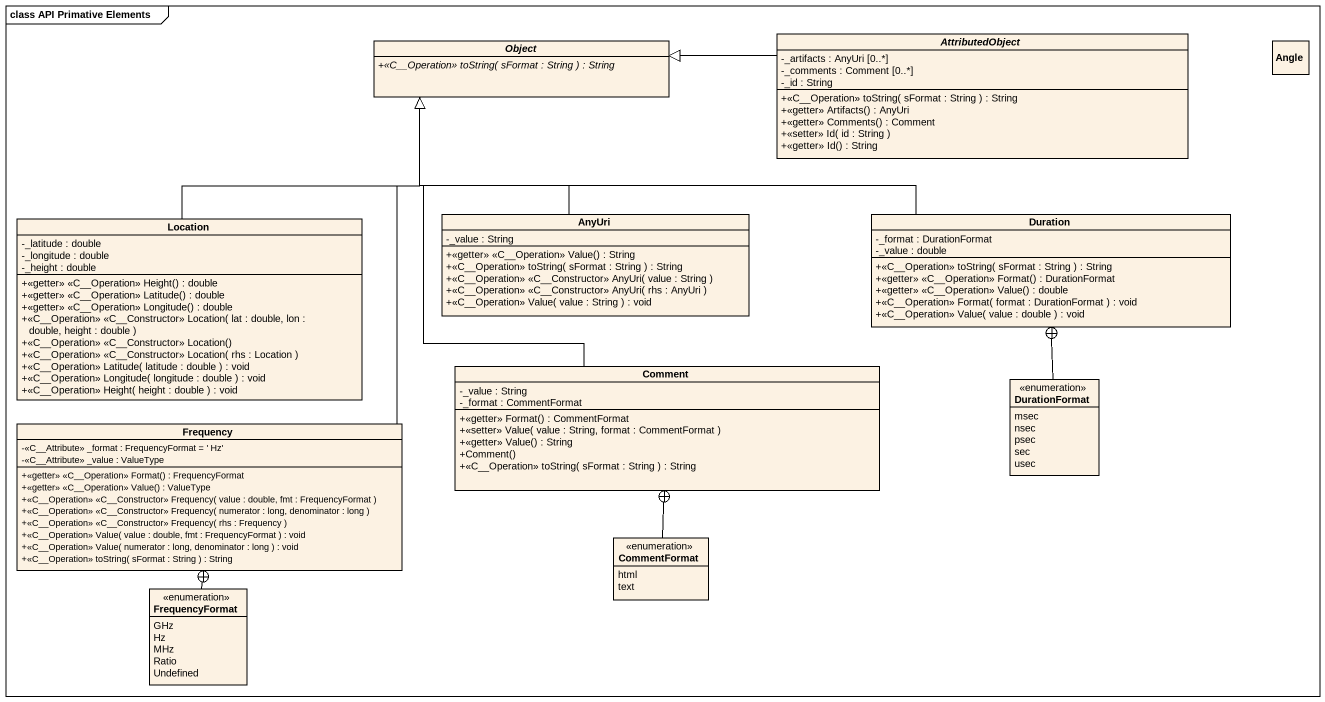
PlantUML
@startuml
mainframe class API Primative Elements
hide circle
hide empty members
skinparam classAttributeIconSize 0
abstract class AttributedObject {
  -_artifacts : AnyUri [0..*]
  -_comments : Comment [0..*]
  -_id : String
  +<<C__Operation>> toString( sFormat : String ) : String
  +<<getter>> Artifacts() : AnyUri
  +<<getter>> Comments() : Comment
  +<<setter>> Id( id : String )
  +<<getter>> Id() : String
}
abstract class "Object" as Object_ {
  {abstract} +<<C__Operation>> toString( sFormat : String ) : String
}
class Angle
class Location {
  -_latitude : double
  -_longitude : double
  -_height : double
  +<<getter>> <<C__Operation>> Height() : double
  +<<getter>> <<C__Operation>> Latitude() : double
  +<<getter>> <<C__Operation>> Longitude() : double
  +<<C~__Operation>> <<C~__Constructor>> Location( lat : double, lon : double, height : double )
  +<<C~__Operation>> <<C~__Constructor>> Location()
  +<<C~__Operation>> <<C~__Constructor>> Location( rhs : Location )
  +<<C__Operation>> Latitude( latitude : double ) : void
  +<<C__Operation>> Longitude( longitude : double ) : void
  +<<C__Operation>> Height( height : double ) : void
}
class AnyUri {
  -_value : String
  +<<getter>> <<C__Operation>> Value() : String
  +<<C__Operation>> toString( sFormat : String ) : String
  +<<C~__Operation>> <<C~__Constructor>> AnyUri( value : String )
  +<<C~__Operation>> <<C~__Constructor>> AnyUri( rhs : AnyUri )
  +<<C__Operation>> Value( value : String ) : void
}
class Duration {
  -_format : DurationFormat
  -_value : double
  +<<C__Operation>> toString( sFormat : String ) : String
  +<<getter>> <<C__Operation>> Format() : DurationFormat
  +<<getter>> <<C__Operation>> Value() : double
  +<<C__Operation>> Format( format : DurationFormat ) : void
  +<<C__Operation>> Value( value : double ) : void
}
class Comment {
  -_value : String
  -_format : CommentFormat
  +<<getter>> Format() : CommentFormat
  +<<setter>> Value( value : String, format : CommentFormat )
  +<<getter>> Value() : String
  +Comment()
  +<<C__Operation>> toString( sFormat : String ) : String
}
enum DurationFormat {
  msec
  nsec
  psec
  sec
  usec
}
class Frequency {
  -<<C__Attribute>> _format : FrequencyFormat = ' Hz'
  -<<C__Attribute>> _value : ValueType
  +<<getter>> <<C__Operation>> Format() : FrequencyFormat
  +<<getter>> <<C__Operation>> Value() : ValueType
  +<<C~__Operation>> <<C~__Constructor>> Frequency( value : double, fmt : FrequencyFormat )
  +<<C~__Operation>> <<C~__Constructor>> Frequency( numerator : long, denominator : long )
  +<<C~__Operation>> <<C~__Constructor>> Frequency( rhs : Frequency )
  +<<C__Operation>> Value( value : double, fmt : FrequencyFormat ) : void
  +<<C__Operation>> Value( numerator : long, denominator : long ) : void
  +<<C__Operation>> toString( sFormat : String ) : String
}
enum CommentFormat {
  html
  text
}
enum FrequencyFormat {
  GHz
  Hz
  MHz
  Ratio
  Undefined
}
AttributedObject -left-|> Object_
Location -up-|> Object_
AnyUri -up-|> Object_
Duration -left-|> Object_
Comment -up-|> Object_
DurationFormat -up-+ Duration
Frequency -up-|> Object_
CommentFormat -up-+ Comment
FrequencyFormat -up-+ Frequency
@enduml
